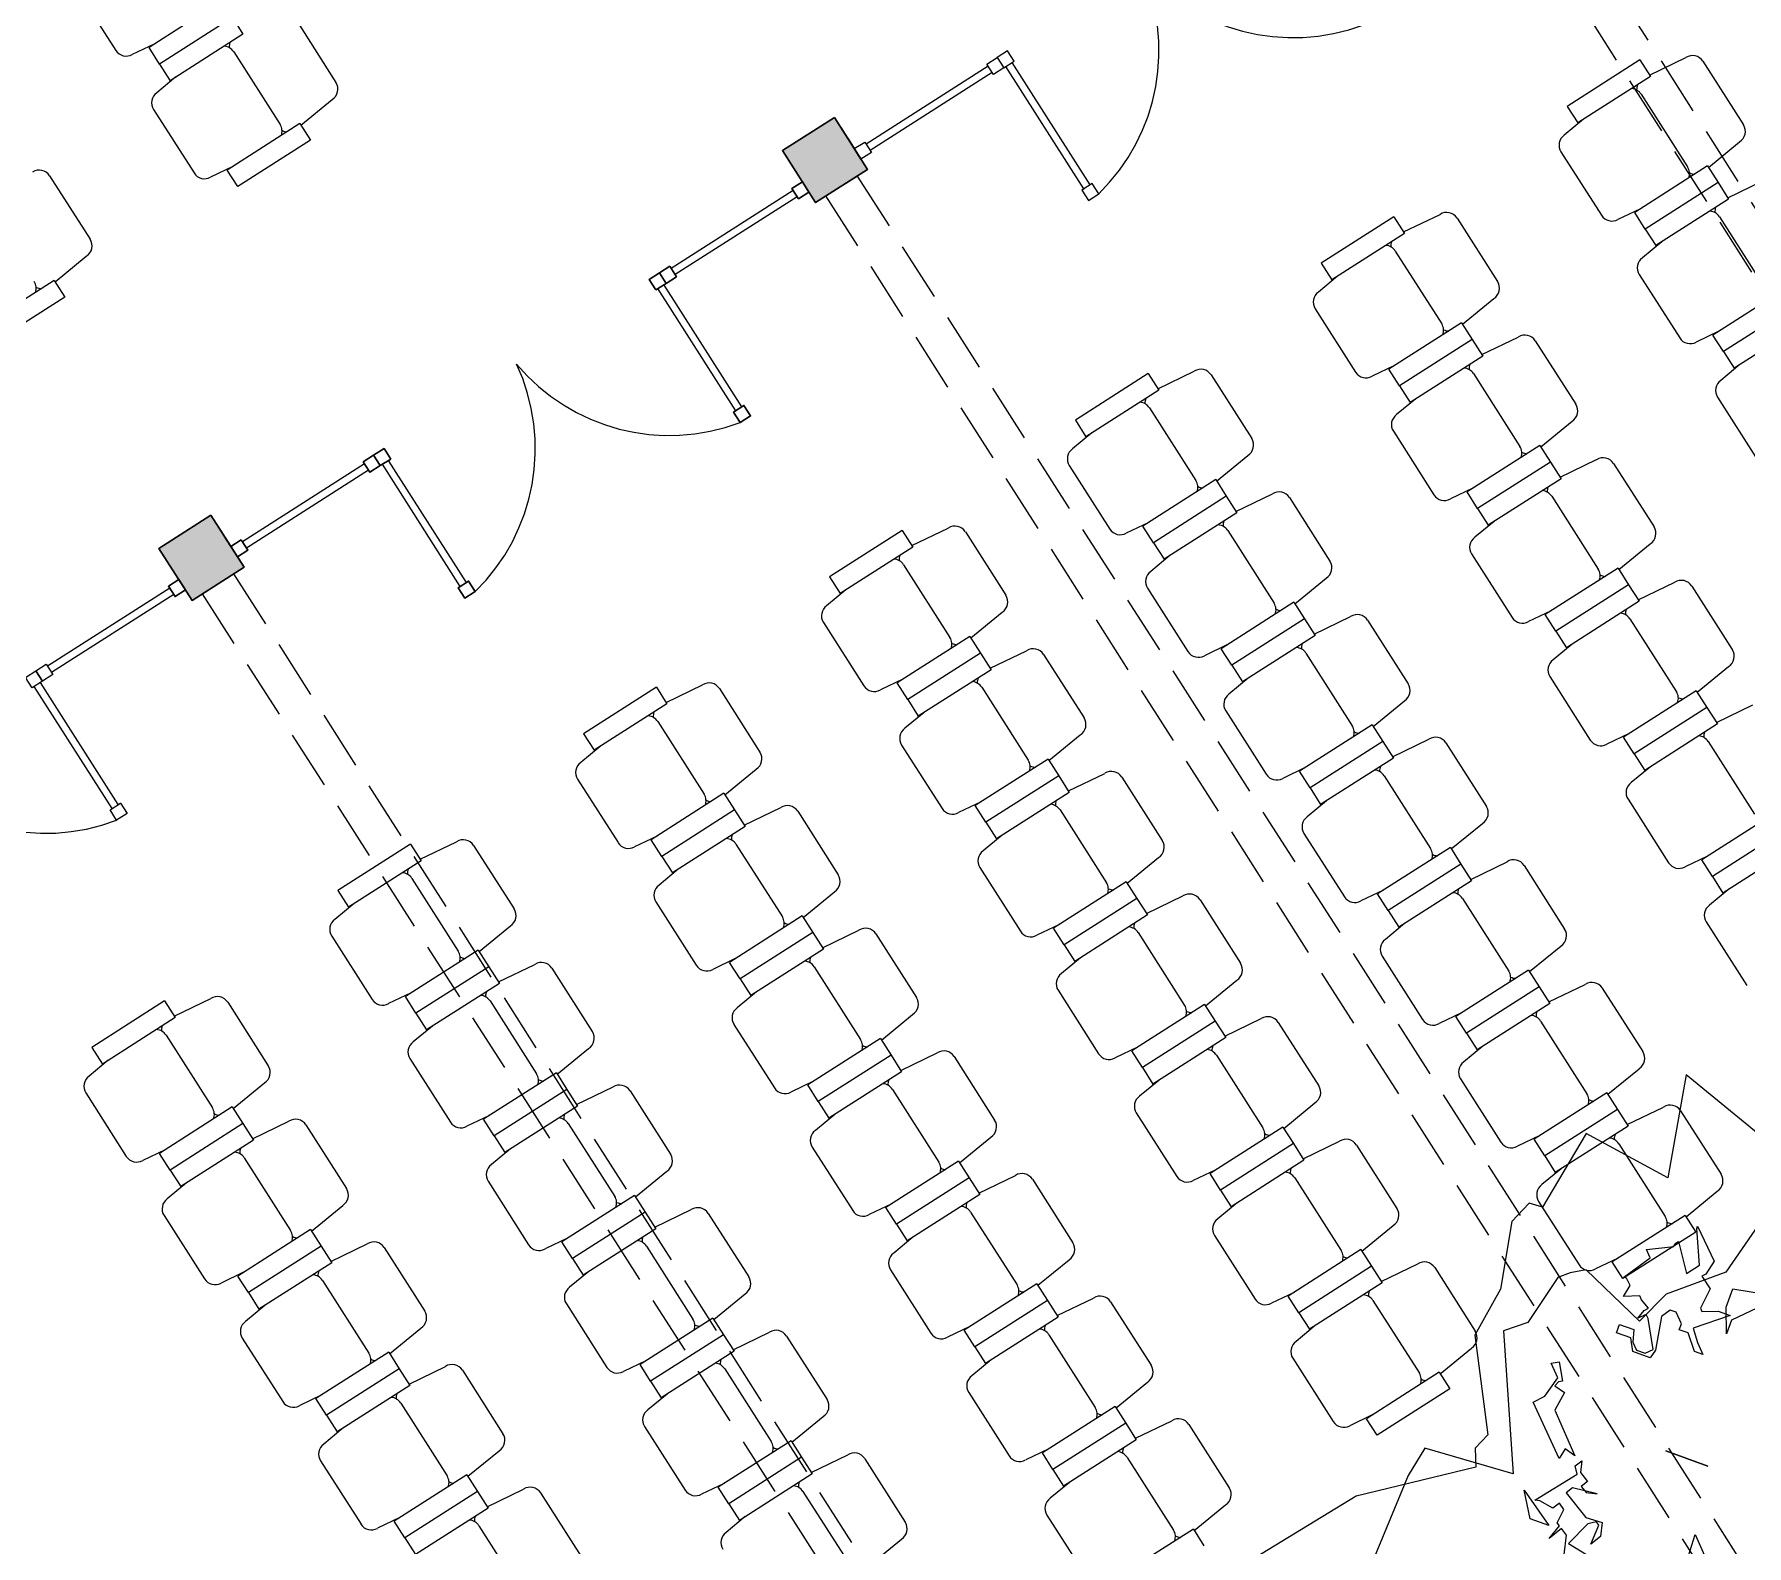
# Model space of a CAD drawing. Header units: metres. Extents: x -71 to 881, y -503 to 661.
# Drawn here: x 164.57 to 171.51, y 549.4 to 555.54 of the extents above; entities that cross this region are included whole.
import ezdxf

# ---------------------------------------------------------------- set-up
doc = ezdxf.new("R2010")
doc.units = ezdxf.units.M
doc.linetypes.add('ACAD_ISO02W100', pattern=[15, 12, -3])
for name, color, linetype, lineweight in [('02. Paredes', 6, 'Continuous', 30), ('03. Esquadria janelas', 2, 'Continuous', 15), ('07. Mobiliário', 51, 'Continuous', 5), ('08. Projeção', 1, 'ACAD_ISO02W100', 5)]:
    doc.layers.add(name, color=color, linetype=linetype, lineweight=lineweight)
doc.layers.add('ARBRE', color=100, linetype='Continuous', lineweight=13, true_color=0x00ff3f)

# ---------------------------------------------------------------- blocks, each defined once
blk = doc.blocks.new('WMF2', base_point=(0, 0.01))
at = {"color": 251, "lineweight": 0, "true_color": 0x636466}
for points in [[(192.5, -184.13), (195.26, -173.72), (200.97, -168.92), (202.85, -164.87), (210.8, -168.41), (212.43, -167.44), (213.62, -166.42), (215.13, -160.27), (217.5, -158.38), (210.72, -142.97), (221.5, -142.28), (222.26, -138.6), (222.84, -126.51)], [(192.69, -188.7), (207.51, -193.95), (205.44, -181.84), (216.23, -183.49), (218.11, -173.58), (219.76, -173.52), (220.92, -170.8), (219.49, -162.84), (220.49, -156.77), (215.08, -146.26), (215.94, -144.26), (215.12, -142.21), (227.2, -134.24), (237.13, -121.84)], [(190.5, -128.76), (189.64, -129.45), (189.46, -131.17), (193.19, -131.13), (193.65, -130.73), (193.32, -133.22), (194.17, -133.3), (194.78, -135.8), (192.24, -131.89), (190.15, -132.02), (190.49, -137.07), (188.78, -136.9), (187.93, -137.58), (188.18, -143.5), (182.86, -137.92), (186.5, -138.74), (187.36, -138.82), (188.57, -127.35), (187.03, -126.24), (188.66, -126.48), (190.5, -128.76), (190.5, -128.76)], [(189.83, -171.55), (192.73, -168.64), (192.73, -166.93), (193.83, -169.85), (193.83, -172.16), (187.38, -173.37)], [(201.88, -136.06), (202.37, -138.31), (203.19, -138.84), (204.17, -137.22), (203.51, -139.04), (203.93, -139.29), (203.69, -141.03), (204.43, -141.55), (204.96, -140.74), (206.69, -141.04), (207.29, -140.91), (203.63, -145.45), (204.17, -146.3), (203.66, -147.12), (203.34, -145.79), (202.2, -145.06), (202.72, -144.26), (201.92, -143.8), (200.66, -144.08), (203.6, -143.77), (204.12, -142.96), (200.96, -141), (198.96, -141.1), (198.59, -139.51), (199.36, -138.28), (199.2, -140.69), (199.61, -140.96), (200.47, -140.41), (201.83, -137.47), (199.42, -136.95)], [(208.87, -141.57), (204.74, -138.66), (207.06, -138.66), (208.87, -141.57), (208.87, -141.57)], [(208.96, -155.15), (209.4, -154.92), (209.63, -154.33), (208.3, -153.97), (208.67, -151.63), (204.64, -147.41), (205.96, -147.79), (206.24, -146.5), (211.37, -151.69), (210.33, -152.81), (209.63, -155.34), (210.96, -156.71), (210.11, -157.18), (208.96, -155.15), (208.96, -155.15)], [(189.52, -151.57), (194.75, -151.57), (189.52, -151.57), (189.52, -151.57)], [(203.13, -162.67), (204.93, -162.67), (204.93, -163.71), (203.13, -163.71), (202.75, -162.29), (202.01, -161.54), (200.96, -161.54), (200.21, -162.29), (202.01, -165.5), (202.37, -165.88), (203.13, -165.12), (202.75, -166.25), (202.37, -166.64), (203.5, -167.31), (203.82, -167.68), (205.6, -166.93), (205.31, -168.42), (205.98, -169.09), (206.34, -169.09), (204.18, -172.31), (204.93, -173.05), (202.01, -174.48), (202.01, -174.86), (201.7, -175.24), (199.54, -172.01), (198.43, -173.43), (200.21, -177.4), (200.21, -177.69), (197, -174.48), (197.38, -172.69), (197.76, -172.31), (196.33, -171.27), (196.63, -168.73), (196.33, -168.42), (194.53, -169.09), (193.04, -169.09), (196.63, -166.25), (195.57, -164.83), (194.53, -163.71), (195.57, -163.71), (197, -165.5), (198.12, -165.5), (198.12, -166.25), (199.17, -167.31), (199.92, -167.31), (200.59, -166.25), (199.92, -162.29), (200.21, -161.25), (202.37, -161.25), (203.13, -162.67), (203.13, -162.67)]]:
    blk.add_lwpolyline(points, dxfattribs=at)

msp = doc.modelspace()

# ---------------------------------------------------------------- hatches: boundary and pattern name
at = {"layer": '02. Paredes'}
h = msp.add_hatch(color=256, dxfattribs=at)
h.dxf.hatch_style = 1
h.paths.add_polyline_path([(167.7354, 554.8529), (167.9462, 554.9874), (167.8118, 555.1981), (167.601, 555.0637)])
h.paths.add_polyline_path([(171.4731, 548.9935), (171.6839, 549.128), (171.5494, 549.3387), (171.3386, 549.2043)])
h = msp.add_hatch(color=256, dxfattribs=at)
h.dxf.hatch_style = 1
h.paths.add_polyline_path([(165.2062, 553.2395), (165.417, 553.374), (165.2825, 553.5848), (165.0718, 553.4503)])
h.paths.add_polyline_path([(168.9438, 547.3801), (169.1546, 547.5146), (169.0202, 547.7254), (168.8094, 547.5909)])

# ---------------------------------------------------------------- linework, layer by layer
for p, q in [((167.8387, 555.156), (167.9462, 554.9874)), ((167.8387, 555.156), (167.9462, 554.9874)), ((167.9193, 555.0295), (167.8387, 555.156)), ((167.8656, 555.1138), (167.9462, 554.9874)), ((168.8149, 554.9039), (168.8233, 554.9093)), ((168.8418, 554.8618), (168.8839, 554.8887)), ((164.9425, 552.3745), (164.9004, 552.3476)), ((164.9157, 552.4167), (164.9072, 552.4113))]:
    msp.add_line(p, q)
for points in [[(168.4721, 555.4414), (168.4989, 555.3992), (168.4568, 555.3724), (168.4299, 555.4145)], [(168.5411, 555.4261), (168.5142, 555.4683), (168.4721, 555.4414), (168.4989, 555.3992)], [(167.9346, 555.0986), (167.9615, 555.0564), (167.9193, 555.0295), (167.8924, 555.0717)], [(168.8839, 554.8887), (168.8571, 554.9308), (168.8149, 554.9039), (168.8418, 554.8618)], [(164.5576, 552.8851), (164.5307, 552.9272), (164.5728, 552.9541), (164.5997, 552.912)], [(164.615, 552.981), (164.6419, 552.9389), (164.5997, 552.912), (164.5728, 552.9541)], [(164.9004, 552.3476), (164.8735, 552.3898), (164.9157, 552.4167), (164.9425, 552.3745)]]:
    msp.add_lwpolyline(points, close=True)
for p, q in [((167.4449, 554.03), (167.4365, 554.0247)), ((167.4718, 553.9879), (167.4296, 553.961)), ((165.3094, 553.5426), (165.417, 553.374)), ((165.3094, 553.5426), (165.417, 553.374)), ((165.3901, 553.4161), (165.3094, 553.5426)), ((165.3363, 553.5005), (165.417, 553.374)), ((166.2857, 553.2906), (166.2941, 553.2959)), ((166.3125, 553.2484), (166.3547, 553.2753))]:
    msp.add_line(p, q, dxfattribs=at)
for points in [[(167.8118, 555.1981), (167.9462, 554.9874), (167.7354, 554.8529), (167.601, 555.0637)], [(167.6817, 554.9372), (167.7086, 554.8951), (167.6664, 554.8682), (167.6395, 554.9103)], [(167.1442, 554.5944), (167.1711, 554.5522), (167.1289, 554.5253), (167.1021, 554.5675)], [(167.0868, 554.4984), (167.0599, 554.5406), (167.1021, 554.5675), (167.1289, 554.5253)], [(167.4296, 553.961), (167.4027, 554.0031), (167.4449, 554.03), (167.4718, 553.9879)], [(165.9428, 553.828), (165.9697, 553.7859), (165.9276, 553.759), (165.9007, 553.8011)], [(166.0119, 553.8128), (165.985, 553.8549), (165.9428, 553.828), (165.9697, 553.7859)], [(165.2825, 553.5848), (165.417, 553.374), (165.2062, 553.2395), (165.0718, 553.4503)], [(165.4054, 553.4852), (165.4322, 553.443), (165.3901, 553.4161), (165.3632, 553.4583)], [(165.1524, 553.3239), (165.1793, 553.2817), (165.1372, 553.2548), (165.1103, 553.297)], [(166.3547, 553.2753), (166.3278, 553.3175), (166.2857, 553.2906), (166.3125, 553.2484)]]:
    msp.add_lwpolyline(points, close=True, dxfattribs=at)
at = {"layer": '03. Esquadria janelas'}
for p, q in [((168.8486, 554.9254), (168.5327, 555.4208)), ((168.4353, 555.4061), (167.94, 555.0901)), ((168.4514, 555.3808), (167.9561, 555.0648)), ((168.8233, 554.9093), (168.5074, 555.4046)), ((167.6449, 554.9019), (167.1496, 554.586)), ((167.661, 554.8766), (167.1657, 554.5607)), ((167.4365, 554.0247), (167.1205, 554.52)), ((167.4112, 554.0085), (167.0952, 554.5038)), ((165.906, 553.7927), (165.4107, 553.4768)), ((165.9222, 553.7674), (165.4269, 553.4515)), ((166.2941, 553.2959), (165.9781, 553.7913)), ((166.3194, 553.3121), (166.0034, 553.8074)), ((165.1157, 553.2885), (164.6203, 552.9726)), ((165.1318, 553.2632), (164.6365, 552.9473)), ((164.8819, 552.3951), (164.566, 552.8905)), ((164.9072, 552.4113), (164.5913, 552.9066))]:
    msp.add_line(p, q, dxfattribs=at)
at = {"layer": '07. Mobiliário'}
for p, q in [((164.7326, 555.7278), (164.8969, 555.4703)), ((165.3266, 555.6706), (165.0316, 555.4823)), ((165.3697, 555.6031), (165.0746, 555.4149)), ((165.3697, 555.6031), (165.0746, 555.4149)), ((165.3697, 555.6031), (165.4127, 555.5357)), ((165.6256, 555.5976), (165.7899, 555.3402)), ((165.055, 555.4973), (164.9638, 555.4538)), ((165.4127, 555.5357), (165.1176, 555.3474)), ((165.0746, 555.4149), (165.0316, 555.4823)), ((165.0746, 555.4149), (165.1176, 555.3474)), ((165.3752, 555.4643), (165.5634, 555.1692)), ((171.0785, 555.4314), (170.7835, 555.2432)), ((171.0785, 555.4314), (171.1216, 555.3639)), ((171.1178, 555.3699), (171.2655, 555.4412)), ((171.3345, 555.4259), (171.4988, 555.1684)), ((165.1411, 555.3624), (165.0632, 555.298)), ((171.1216, 555.3639), (170.8265, 555.1757)), ((171.0841, 555.2926), (171.2723, 554.9975)), ((165.0499, 555.2304), (165.2142, 554.9729)), ((165.6477, 555.1672), (165.7746, 555.2711)), ((170.7835, 555.2432), (170.8265, 555.1757)), ((165.6439, 555.1731), (165.3489, 554.9849)), ((165.6439, 555.1731), (165.687, 555.1057)), ((170.85, 555.1907), (170.772, 555.1263)), ((165.687, 555.1057), (165.3919, 554.9175)), ((171.3566, 554.9955), (171.4835, 555.0994)), ((165.3723, 554.9999), (165.2811, 554.9564)), ((170.7588, 555.0587), (170.9231, 554.8012)), ((171.3528, 555.0014), (171.0577, 554.8132)), ((171.3528, 555.0014), (171.3958, 554.934)), ((164.6284, 554.9615), (164.7926, 554.704)), ((165.3919, 554.9175), (165.3489, 554.9849)), ((171.3958, 554.934), (171.1008, 554.7457)), ((171.3958, 554.934), (171.1008, 554.7457)), ((171.3958, 554.934), (171.4389, 554.8665)), ((171.4351, 554.8724), (171.5828, 554.9437)), ((171.4389, 554.8665), (171.1438, 554.6783)), ((170.0813, 554.7953), (169.7862, 554.607)), ((170.0813, 554.7953), (170.1243, 554.7278)), ((170.1205, 554.7337), (170.2682, 554.805)), ((170.3373, 554.7898), (170.5015, 554.5323)), ((171.0812, 554.8282), (170.99, 554.7846)), ((171.1008, 554.7457), (171.0577, 554.8132)), ((171.4014, 554.7952), (171.5896, 554.5001)), ((170.1243, 554.7278), (169.8292, 554.5396)), ((171.1008, 554.7457), (171.1438, 554.6783)), ((170.0868, 554.6564), (170.275, 554.3614)), ((171.1673, 554.6933), (171.0893, 554.6289)), ((164.6505, 554.5311), (164.7774, 554.635)), ((169.7862, 554.607), (169.8292, 554.5396)), ((164.6467, 554.537), (164.3516, 554.3488)), ((164.6467, 554.537), (164.6897, 554.4696)), ((169.8527, 554.5546), (169.7748, 554.4902)), ((171.0761, 554.5612), (171.2404, 554.3038)), ((164.6897, 554.4696), (164.3946, 554.2813)), ((170.3593, 554.3594), (170.4863, 554.4632)), ((171.6701, 554.504), (171.375, 554.3158)), ((169.7616, 554.4225), (169.9258, 554.165)), ((171.7131, 554.4366), (171.4181, 554.2483)), ((171.7131, 554.4366), (171.4181, 554.2483)), ((170.3556, 554.3653), (170.0605, 554.1771)), ((170.3556, 554.3653), (170.3986, 554.2978)), ((170.4378, 554.2363), (170.5855, 554.3076)), ((171.3985, 554.3308), (171.3073, 554.2872)), ((171.4181, 554.2483), (171.375, 554.3158)), ((171.7562, 554.3691), (171.4611, 554.1809)), ((170.3986, 554.2978), (170.1035, 554.1096)), ((170.3986, 554.2978), (170.1035, 554.1096)), ((170.3986, 554.2978), (170.4416, 554.2304)), ((170.6546, 554.2923), (170.8188, 554.0349)), ((171.4181, 554.2483), (171.4611, 554.1809)), ((169.1233, 554.0976), (169.271, 554.1689)), ((170.084, 554.192), (169.9927, 554.1485)), ((170.1035, 554.1096), (170.0605, 554.1771)), ((170.4416, 554.2304), (170.1465, 554.0422)), ((171.4846, 554.1959), (171.4066, 554.1315)), ((169.084, 554.1591), (168.789, 553.9709)), ((169.084, 554.1591), (169.1271, 554.0917)), ((169.34, 554.1536), (169.5043, 553.8962)), ((170.1035, 554.1096), (170.1465, 554.0422)), ((170.4041, 554.159), (170.5923, 553.8639)), ((169.1271, 554.0917), (168.832, 553.9034)), ((170.17, 554.0571), (170.0921, 553.9928)), ((171.3934, 554.0638), (171.5577, 553.8063)), ((168.789, 553.9709), (168.832, 553.9034)), ((169.0896, 554.0203), (169.2778, 553.7252)), ((170.6766, 553.862), (170.8036, 553.9658)), ((168.8555, 553.9184), (168.7775, 553.8541)), ((170.0789, 553.9251), (170.2431, 553.6676)), ((169.3621, 553.7232), (169.489, 553.8271)), ((170.6729, 553.8679), (170.3778, 553.6796)), ((170.6729, 553.8679), (170.7159, 553.8004)), ((168.7643, 553.7864), (168.9286, 553.5289)), ((170.7159, 553.8004), (170.4208, 553.6122)), ((170.7159, 553.8004), (170.4208, 553.6122)), ((170.7159, 553.8004), (170.7589, 553.733)), ((170.7551, 553.7389), (170.9028, 553.8102)), ((170.9719, 553.7949), (171.1361, 553.5375)), ((169.3583, 553.7292), (169.0632, 553.5409)), ((169.3583, 553.7292), (169.4013, 553.6617)), ((170.4013, 553.6946), (170.31, 553.6511)), ((170.4208, 553.6122), (170.3778, 553.6796)), ((170.7589, 553.733), (170.4638, 553.5447)), ((169.4013, 553.6617), (169.1063, 553.4735)), ((169.4013, 553.6617), (169.1063, 553.4735)), ((169.4013, 553.6617), (169.4444, 553.5943)), ((169.4406, 553.6002), (169.5883, 553.6715)), ((169.6573, 553.6562), (169.8216, 553.3987)), ((170.4208, 553.6122), (170.4638, 553.5447)), ((170.7214, 553.6616), (170.9096, 553.3665)), ((169.0867, 553.5559), (168.9955, 553.5124)), ((169.1063, 553.4735), (169.0632, 553.5409)), ((169.4444, 553.5943), (169.1493, 553.406)), ((170.4873, 553.5597), (170.4094, 553.4954)), ((168.0868, 553.523), (167.7917, 553.3348)), ((168.0868, 553.523), (168.1298, 553.4555)), ((168.126, 553.4615), (168.2737, 553.5328)), ((168.3428, 553.5175), (168.507, 553.26)), ((169.1063, 553.4735), (169.1493, 553.406)), ((169.4069, 553.5229), (169.5951, 553.2278)), ((168.1298, 553.4555), (167.8347, 553.2673)), ((169.1728, 553.421), (169.0948, 553.3566)), ((170.3962, 553.4277), (170.5604, 553.1702)), ((170.9939, 553.3645), (171.1209, 553.4684)), ((167.7917, 553.3348), (167.8347, 553.2673)), ((168.0923, 553.3842), (168.2805, 553.0891)), ((169.6794, 553.2258), (169.8063, 553.3297)), ((170.9902, 553.3705), (170.6951, 553.1822)), ((170.9902, 553.3705), (171.0332, 553.303)), ((167.8582, 553.2823), (167.7803, 553.2179)), ((169.0816, 553.289), (169.2459, 553.0315)), ((171.0332, 553.303), (170.7381, 553.1148)), ((171.0332, 553.303), (170.7381, 553.1148)), ((171.0332, 553.303), (171.0762, 553.2356)), ((171.0724, 553.2415), (171.2201, 553.3128)), ((171.2892, 553.2975), (171.4534, 553.04)), ((168.3648, 553.0871), (168.4918, 553.191)), ((169.6756, 553.2317), (169.3805, 553.0435)), ((169.6756, 553.2317), (169.7186, 553.1643)), ((170.7186, 553.1972), (170.6273, 553.1537)), ((171.0762, 553.2356), (170.7811, 553.0473)), ((167.7671, 553.1503), (167.9313, 552.8928)), ((169.7186, 553.1643), (169.4236, 552.9761)), ((169.7186, 553.1643), (169.4236, 552.9761)), ((169.7186, 553.1643), (169.7617, 553.0968)), ((169.7579, 553.1028), (169.9056, 553.1741)), ((169.9746, 553.1588), (170.1389, 552.9013)), ((170.7381, 553.1148), (170.6951, 553.1822)), ((171.0387, 553.1642), (171.2269, 552.8691)), ((168.3611, 553.093), (168.066, 552.9048)), ((168.3611, 553.093), (168.4041, 553.0256)), ((169.404, 553.0585), (169.3128, 553.015)), ((169.7617, 553.0968), (169.4666, 552.9086)), ((170.8046, 553.0623), (170.7267, 552.9979)), ((170.7381, 553.1148), (170.7811, 553.0473)), ((168.4041, 553.0256), (168.109, 552.8373)), ((168.4041, 553.0256), (168.109, 552.8373)), ((168.4041, 553.0256), (168.4471, 552.9581)), ((168.4433, 552.964), (168.591, 553.0353)), ((168.6601, 553.0201), (168.8243, 552.7626)), ((169.4236, 552.9761), (169.3805, 553.0435)), ((169.7242, 553.0255), (169.9124, 552.7304)), ((168.0895, 552.9198), (167.9982, 552.8762)), ((168.4471, 552.9581), (168.152, 552.7699)), ((169.4901, 552.9236), (169.4121, 552.8592)), ((169.4236, 552.9761), (169.4666, 552.9086)), ((170.7135, 552.9303), (170.8777, 552.6728)), ((171.3112, 552.8671), (171.4381, 552.971)), ((167.0895, 552.8869), (166.7945, 552.6986)), ((167.0895, 552.8869), (167.1326, 552.8194)), ((167.1288, 552.8253), (167.2765, 552.8966)), ((167.3455, 552.8814), (167.5098, 552.6239)), ((168.109, 552.8373), (168.066, 552.9048)), ((168.4096, 552.8868), (168.5978, 552.5917)), ((171.3075, 552.873), (171.0124, 552.6848)), ((171.3075, 552.873), (171.3505, 552.8056)), ((167.1326, 552.8194), (166.8375, 552.6312)), ((168.1755, 552.7849), (168.0976, 552.7205)), ((168.109, 552.8373), (168.152, 552.7699)), ((169.3989, 552.7916), (169.5632, 552.5341)), ((169.9967, 552.7284), (170.1236, 552.8323)), ((171.3505, 552.8056), (171.0554, 552.6174)), ((171.3505, 552.8056), (171.0554, 552.6174)), ((171.3505, 552.8056), (171.3935, 552.7381)), ((171.3897, 552.7441), (171.5374, 552.8154)), ((167.0951, 552.748), (167.2833, 552.453)), ((169.9929, 552.7343), (169.6978, 552.5461)), ((169.9929, 552.7343), (170.0359, 552.6669)), ((171.3935, 552.7381), (171.0984, 552.5499)), ((166.861, 552.6462), (166.783, 552.5818)), ((166.7945, 552.6986), (166.8375, 552.6312)), ((168.0844, 552.6528), (168.2486, 552.3954)), ((168.6821, 552.5897), (168.8091, 552.6936)), ((170.0359, 552.6669), (169.7409, 552.4786)), ((170.0359, 552.6669), (169.7409, 552.4786)), ((170.0359, 552.6669), (170.079, 552.5994)), ((170.0752, 552.6053), (170.2229, 552.6766)), ((170.2919, 552.6614), (170.4562, 552.4039)), ((171.0359, 552.6998), (170.9446, 552.6563)), ((171.0554, 552.6174), (171.0124, 552.6848)), ((171.356, 552.6668), (171.5442, 552.3717)), ((168.6784, 552.5956), (168.3833, 552.4074)), ((168.6784, 552.5956), (168.7214, 552.5282)), ((170.079, 552.5994), (169.7839, 552.4112)), ((171.0554, 552.6174), (171.0984, 552.5499)), ((166.7698, 552.5141), (166.9341, 552.2567)), ((167.3676, 552.451), (167.4945, 552.5548)), ((168.7214, 552.5282), (168.4263, 552.3399)), ((168.7214, 552.5282), (168.4263, 552.3399)), ((168.7214, 552.5282), (168.7644, 552.4607)), ((168.7606, 552.4666), (168.9083, 552.5379)), ((168.9774, 552.5227), (169.1416, 552.2652)), ((169.7213, 552.5611), (169.6301, 552.5175)), ((169.7409, 552.4786), (169.6978, 552.5461)), ((170.0415, 552.5281), (170.2297, 552.233)), ((171.1219, 552.5649), (171.044, 552.5005)), ((167.3638, 552.4569), (167.0687, 552.2687)), ((167.3638, 552.4569), (167.4068, 552.3894)), ((168.7644, 552.4607), (168.4693, 552.2725)), ((169.7409, 552.4786), (169.7839, 552.4112)), ((171.0308, 552.4329), (171.195, 552.1754)), ((167.4068, 552.3894), (167.1118, 552.2012)), ((167.4068, 552.3894), (167.1118, 552.2012)), ((167.4068, 552.3894), (167.4499, 552.322)), ((167.4461, 552.3279), (167.5938, 552.3992)), ((167.6628, 552.3839), (167.8271, 552.1265)), ((168.4068, 552.4224), (168.3155, 552.3788)), ((168.4263, 552.3399), (168.3833, 552.4074)), ((168.7269, 552.3893), (168.9151, 552.0943)), ((169.8074, 552.4262), (169.7294, 552.3618)), ((171.6248, 552.3756), (171.3297, 552.1874)), ((167.4499, 552.322), (167.1548, 552.1338)), ((168.4263, 552.3399), (168.4693, 552.2725)), ((169.7162, 552.2941), (169.8805, 552.0367)), ((170.314, 552.231), (170.4409, 552.3349)), ((171.6678, 552.3082), (171.3727, 552.1199)), ((171.6678, 552.3082), (171.3727, 552.1199)), ((166.0923, 552.2507), (165.7972, 552.0625)), ((166.0923, 552.2507), (166.1353, 552.1833)), ((166.1315, 552.1892), (166.2792, 552.2605)), ((166.3483, 552.2452), (166.5125, 551.9878)), ((167.0922, 552.2836), (167.001, 552.2401)), ((167.1118, 552.2012), (167.0687, 552.2687)), ((167.4124, 552.2506), (167.6006, 551.9555)), ((168.4928, 552.2875), (168.4149, 552.2231)), ((170.3102, 552.2369), (170.0151, 552.0487)), ((170.3102, 552.2369), (170.3532, 552.1695)), ((171.7108, 552.2407), (171.4157, 552.0525)), ((166.1353, 552.1833), (165.8402, 551.995)), ((167.1783, 552.1487), (167.1003, 552.0844)), ((167.1118, 552.2012), (167.1548, 552.1338)), ((168.4017, 552.1554), (168.5659, 551.8979)), ((168.9994, 552.0923), (169.1264, 552.1961)), ((170.3532, 552.1695), (170.0581, 551.9812)), ((170.3532, 552.1695), (170.0581, 551.9812)), ((170.3532, 552.1695), (170.3963, 552.102)), ((170.3925, 552.1079), (170.5402, 552.1792)), ((170.6092, 552.164), (170.7735, 551.9065)), ((171.3532, 552.2024), (171.2619, 552.1588)), ((171.3727, 552.1199), (171.3297, 552.1874)), ((166.0978, 552.1119), (166.286, 551.8168)), ((168.9957, 552.0982), (168.7006, 551.91)), ((168.9957, 552.0982), (169.0387, 552.0307)), ((170.3963, 552.102), (170.1012, 551.9138)), ((171.3727, 552.1199), (171.4157, 552.0525)), ((165.8637, 552.01), (165.7858, 551.9457)), ((165.7972, 552.0625), (165.8402, 551.995)), ((167.0871, 552.0167), (167.2514, 551.7592)), ((167.6849, 551.9536), (167.8118, 552.0574)), ((169.0387, 552.0307), (168.7436, 551.8425)), ((169.0387, 552.0307), (168.7436, 551.8425)), ((169.0387, 552.0307), (169.0817, 551.9633)), ((169.0779, 551.9692), (169.2256, 552.0405)), ((169.2947, 552.0252), (169.4589, 551.7678)), ((170.0386, 552.0637), (169.9474, 552.0201)), ((170.0581, 551.9812), (170.0151, 552.0487)), ((170.3587, 552.0306), (170.547, 551.7356)), ((171.4392, 552.0675), (171.3613, 552.0031)), ((167.6811, 551.9595), (167.386, 551.7712)), ((167.6811, 551.9595), (167.7241, 551.892)), ((169.0817, 551.9633), (168.7866, 551.7751)), ((170.0581, 551.9812), (170.1012, 551.9138)), ((165.7726, 551.878), (165.9368, 551.6205)), ((166.3703, 551.8148), (166.4973, 551.9187)), ((167.7241, 551.892), (167.4291, 551.7038)), ((167.7241, 551.892), (167.4291, 551.7038)), ((167.7241, 551.892), (167.7672, 551.8246)), ((167.7634, 551.8305), (167.9111, 551.9018)), ((167.9801, 551.8865), (168.1444, 551.6291)), ((168.7241, 551.9249), (168.6328, 551.8814)), ((168.7436, 551.8425), (168.7006, 551.91)), ((169.0442, 551.8919), (169.2324, 551.5968)), ((170.1247, 551.9288), (170.0467, 551.8644)), ((171.3481, 551.9354), (171.5123, 551.678)), ((166.3666, 551.8208), (166.0715, 551.6325)), ((166.3666, 551.8208), (166.4096, 551.7533)), ((167.7672, 551.8246), (167.4721, 551.6363)), ((168.7436, 551.8425), (168.7866, 551.7751)), ((170.6313, 551.7336), (170.7582, 551.8374)), ((166.4096, 551.7533), (166.1145, 551.5651)), ((166.4096, 551.7533), (166.1145, 551.5651)), ((166.4096, 551.7533), (166.4526, 551.6859)), ((166.4488, 551.6918), (166.5965, 551.7631)), ((166.6656, 551.7478), (166.8298, 551.4903)), ((167.4095, 551.7862), (167.3183, 551.7427)), ((167.4291, 551.7038), (167.386, 551.7712)), ((167.7297, 551.7532), (167.9179, 551.4581)), ((168.8101, 551.79), (168.7322, 551.7257)), ((170.0335, 551.7967), (170.1977, 551.5392)), ((170.6275, 551.7395), (170.3324, 551.5513)), ((170.6275, 551.7395), (170.6705, 551.672)), ((166.4526, 551.6859), (166.1575, 551.4976)), ((167.4291, 551.7038), (167.4721, 551.6363)), ((169.3167, 551.5949), (169.4436, 551.6987)), ((170.6705, 551.672), (170.3754, 551.4838)), ((170.6705, 551.672), (170.3754, 551.4838)), ((170.6705, 551.672), (170.7135, 551.6046)), ((170.7098, 551.6105), (170.8575, 551.6818)), ((170.9265, 551.6665), (171.0908, 551.4091)), ((165.095, 551.6146), (164.8, 551.4264)), ((165.095, 551.6146), (165.1381, 551.5471)), ((165.1343, 551.5531), (165.282, 551.6244)), ((165.351, 551.6091), (165.5153, 551.3516)), ((166.095, 551.6475), (166.0037, 551.604)), ((166.1145, 551.5651), (166.0715, 551.6325)), ((166.4151, 551.6145), (166.6033, 551.3194)), ((167.4956, 551.6513), (167.4176, 551.587)), ((168.719, 551.658), (168.8832, 551.4005)), ((169.313, 551.6008), (169.0179, 551.4125)), ((169.313, 551.6008), (169.356, 551.5333)), ((170.7135, 551.6046), (170.4185, 551.4164)), ((165.1381, 551.5471), (164.843, 551.3589)), ((166.1145, 551.5651), (166.1575, 551.4976)), ((168.0022, 551.4561), (168.1291, 551.56)), ((169.356, 551.5333), (169.0609, 551.3451)), ((169.356, 551.5333), (169.0609, 551.3451)), ((169.356, 551.5333), (169.399, 551.4659)), ((169.3952, 551.4718), (169.5429, 551.5431)), ((169.612, 551.5278), (169.7762, 551.2704)), ((170.3559, 551.5662), (170.2647, 551.5227)), ((170.3754, 551.4838), (170.3324, 551.5513)), ((170.676, 551.5332), (170.8643, 551.2381)), ((165.1006, 551.4758), (165.2888, 551.1807)), ((166.181, 551.5126), (166.1031, 551.4482)), ((167.4044, 551.5193), (167.5687, 551.2618)), ((167.9984, 551.4621), (167.7033, 551.2738)), ((167.9984, 551.4621), (168.0414, 551.3946)), ((169.399, 551.4659), (169.1039, 551.2776)), ((170.3754, 551.4838), (170.4185, 551.4164)), ((164.8, 551.4264), (164.843, 551.3589)), ((166.6876, 551.3174), (166.8146, 551.4213)), ((168.0414, 551.3946), (167.7464, 551.2064)), ((168.0414, 551.3946), (167.7464, 551.2064)), ((168.0414, 551.3946), (168.0845, 551.3272)), ((168.0807, 551.3331), (168.2284, 551.4044)), ((168.2974, 551.3891), (168.4617, 551.1316)), ((169.0414, 551.4275), (168.9501, 551.384)), ((169.0609, 551.3451), (169.0179, 551.4125)), ((169.3615, 551.3945), (169.5497, 551.0994)), ((170.442, 551.4313), (170.364, 551.367)), ((164.8665, 551.3739), (164.7885, 551.3095)), ((166.0899, 551.3806), (166.2541, 551.1231)), ((166.6839, 551.3233), (166.3888, 551.1351)), ((166.6839, 551.3233), (166.7269, 551.2559)), ((168.0845, 551.3272), (167.7894, 551.1389)), ((169.0609, 551.3451), (169.1039, 551.2776)), ((170.9486, 551.2362), (171.0755, 551.34)), ((165.3731, 551.1787), (165.5, 551.2826)), ((166.7269, 551.2559), (166.4318, 551.0677)), ((166.7269, 551.2559), (166.4318, 551.0677)), ((166.7269, 551.2559), (166.7699, 551.1884)), ((166.7661, 551.1944), (166.9138, 551.2657)), ((166.9829, 551.2504), (167.1471, 550.9929)), ((167.7268, 551.2888), (167.6356, 551.2453)), ((167.7464, 551.2064), (167.7033, 551.2738)), ((168.047, 551.2558), (168.2352, 550.9607)), ((169.1274, 551.2926), (169.0495, 551.2283)), ((170.3508, 551.2993), (170.515, 551.0418)), ((164.7753, 551.2419), (164.9396, 550.9844)), ((165.3693, 551.1846), (165.0742, 550.9964)), ((165.3693, 551.1846), (165.4123, 551.1172)), ((166.7699, 551.1884), (166.4748, 551.0002)), ((167.7464, 551.2064), (167.7894, 551.1389)), ((169.634, 551.0974), (169.7609, 551.2013)), ((170.9448, 551.2421), (170.6497, 551.0538)), ((170.9448, 551.2421), (170.9878, 551.1746)), ((171.0271, 551.1131), (171.1748, 551.1844)), ((165.4123, 551.1172), (165.1173, 550.9289)), ((165.4123, 551.1172), (165.1173, 550.9289)), ((165.4123, 551.1172), (165.4554, 551.0497)), ((165.4516, 551.0556), (165.5993, 551.1269)), ((165.6683, 551.1117), (165.8326, 550.8542)), ((166.4123, 551.1501), (166.321, 551.1066)), ((166.4318, 551.0677), (166.3888, 551.1351)), ((166.7324, 551.1171), (166.9206, 550.822)), ((167.8129, 551.1539), (167.7349, 551.0895)), ((169.0363, 551.1606), (169.2005, 550.9031)), ((170.9878, 551.1746), (170.6927, 550.9864)), ((170.9878, 551.1746), (170.6927, 550.9864)), ((171.0308, 551.1072), (170.7358, 550.9189)), ((170.9878, 551.1746), (171.0308, 551.1072)), ((171.2438, 551.1691), (171.408, 550.9117)), ((165.4554, 551.0497), (165.1603, 550.8615)), ((166.4318, 551.0677), (166.4748, 551.0002)), ((168.3195, 550.9587), (168.4464, 551.0626)), ((169.6303, 551.1034), (169.3352, 550.9151)), ((169.6303, 551.1034), (169.6733, 551.0359)), ((169.7125, 550.9744), (169.8602, 551.0457)), ((170.6732, 551.0688), (170.582, 551.0253)), ((170.6927, 550.9864), (170.6497, 551.0538)), ((165.0977, 551.0114), (165.0065, 550.9678)), ((165.1173, 550.9289), (165.0742, 550.9964)), ((165.4179, 550.9784), (165.6061, 550.6833)), ((166.4983, 551.0152), (166.4204, 550.9508)), ((167.7217, 551.0219), (167.886, 550.7644)), ((169.6733, 551.0359), (169.3782, 550.8477)), ((169.6733, 551.0359), (169.3782, 550.8477)), ((169.7163, 550.9685), (169.4212, 550.7802)), ((169.6733, 551.0359), (169.7163, 550.9685)), ((169.9293, 551.0304), (170.0935, 550.7729)), ((170.6927, 550.9864), (170.7358, 550.9189)), ((170.9933, 551.0358), (171.1816, 550.7407)), ((165.1173, 550.9289), (165.1603, 550.8615)), ((167.0049, 550.82), (167.1319, 550.9239)), ((168.3157, 550.9646), (168.0206, 550.7764)), ((168.3157, 550.9646), (168.3587, 550.8972)), ((168.398, 550.8357), (168.5457, 550.907)), ((169.3587, 550.9301), (169.2674, 550.8866)), ((169.3782, 550.8477), (169.3352, 550.9151)), ((170.7592, 550.9339), (170.6813, 550.8696)), ((165.1838, 550.8765), (165.1058, 550.8121)), ((166.4072, 550.8832), (166.5714, 550.6257)), ((168.3587, 550.8972), (168.0636, 550.709)), ((168.3587, 550.8972), (168.0636, 550.709)), ((168.4018, 550.8297), (168.1067, 550.6415)), ((168.3587, 550.8972), (168.4018, 550.8297)), ((168.6147, 550.8917), (168.779, 550.6342)), ((169.3782, 550.8477), (169.4212, 550.7802)), ((169.6788, 550.8971), (169.867, 550.602)), ((171.2659, 550.7387), (171.3928, 550.8426)), ((165.6904, 550.6813), (165.8173, 550.7852)), ((167.0012, 550.8259), (166.7061, 550.6377)), ((167.0012, 550.8259), (167.0442, 550.7585)), ((167.0834, 550.6969), (167.2311, 550.7682)), ((168.0441, 550.7914), (167.9529, 550.7479)), ((168.0636, 550.709), (168.0206, 550.7764)), ((169.4447, 550.7952), (169.3668, 550.7308)), ((170.6681, 550.8019), (170.8323, 550.5444)), ((165.0926, 550.7444), (165.2569, 550.487)), ((167.0442, 550.7585), (166.7491, 550.5702)), ((167.0442, 550.7585), (166.7491, 550.5702)), ((167.0872, 550.691), (166.7921, 550.5028)), ((167.0442, 550.7585), (167.0872, 550.691)), ((167.3002, 550.753), (167.4644, 550.4955)), ((168.0636, 550.709), (168.1067, 550.6415)), ((168.3642, 550.7584), (168.5525, 550.4633)), ((169.9513, 550.6), (170.0782, 550.7039)), ((171.2621, 550.7447), (170.967, 550.5564)), ((171.2621, 550.7447), (171.3051, 550.6772)), ((165.6866, 550.6872), (165.3915, 550.499)), ((165.6866, 550.6872), (165.7296, 550.6198)), ((165.7689, 550.5582), (165.9166, 550.6295)), ((166.7296, 550.6527), (166.6383, 550.6091)), ((166.7491, 550.5702), (166.7061, 550.6377)), ((168.1302, 550.6565), (168.0522, 550.5921)), ((169.3536, 550.6632), (169.5178, 550.4057)), ((171.3051, 550.6772), (171.01, 550.489)), ((165.7296, 550.6198), (165.4346, 550.4315)), ((165.7296, 550.6198), (165.4346, 550.4315)), ((165.7727, 550.5523), (165.4776, 550.3641)), ((165.7296, 550.6198), (165.7727, 550.5523)), ((165.9856, 550.6143), (166.1499, 550.3568)), ((166.7491, 550.5702), (166.7921, 550.5028)), ((167.0497, 550.6197), (167.2379, 550.3246)), ((168.6368, 550.4613), (168.7637, 550.5652)), ((169.9475, 550.6059), (169.6525, 550.4177)), ((169.9475, 550.6059), (169.9906, 550.5385)), ((170.9905, 550.5714), (170.8993, 550.5279)), ((171.01, 550.489), (170.967, 550.5564)), ((165.415, 550.514), (165.3238, 550.4704)), ((165.4346, 550.4315), (165.3915, 550.499)), ((166.8156, 550.5178), (166.7377, 550.4534)), ((168.039, 550.5245), (168.2032, 550.267)), ((169.9906, 550.5385), (169.6955, 550.3503)), ((169.9906, 550.5385), (169.6955, 550.3503)), ((169.9906, 550.5385), (170.0336, 550.471)), ((170.0298, 550.477), (170.1775, 550.5483)), ((170.2466, 550.533), (170.4108, 550.2755)), ((165.4346, 550.4315), (165.4776, 550.3641)), ((165.7352, 550.4809), (165.9234, 550.1859)), ((167.3222, 550.3226), (167.4491, 550.4265)), ((168.633, 550.4672), (168.3379, 550.279)), ((168.633, 550.4672), (168.676, 550.3998)), ((169.676, 550.4327), (169.5847, 550.3892)), ((169.6955, 550.3503), (169.6525, 550.4177)), ((170.0336, 550.471), (169.7385, 550.2828)), ((165.5011, 550.3791), (165.4231, 550.3147)), ((166.7245, 550.3857), (166.8887, 550.1283)), ((168.676, 550.3998), (168.3809, 550.2115)), ((168.676, 550.3998), (168.3809, 550.2115)), ((168.676, 550.3998), (168.719, 550.3323)), ((168.7153, 550.3382), (168.863, 550.4095)), ((168.932, 550.3943), (169.0963, 550.1368)), ((169.6955, 550.3503), (169.7385, 550.2828)), ((169.9961, 550.3997), (170.1843, 550.1046)), ((166.0077, 550.1839), (166.1346, 550.2877)), ((167.3185, 550.3285), (167.0234, 550.1403)), ((167.3185, 550.3285), (167.3615, 550.2611)), ((168.3614, 550.294), (168.2702, 550.2504)), ((168.3809, 550.2115), (168.3379, 550.279)), ((168.719, 550.3323), (168.424, 550.1441)), ((169.762, 550.2978), (169.6841, 550.2334)), ((165.4099, 550.247), (165.5742, 549.9896)), ((167.3615, 550.2611), (167.0664, 550.0728)), ((167.3615, 550.2611), (167.0664, 550.0728)), ((167.3615, 550.2611), (167.4045, 550.1936)), ((167.4007, 550.1995), (167.5484, 550.2708)), ((167.6175, 550.2556), (167.7817, 549.9981)), ((168.3809, 550.2115), (168.424, 550.1441)), ((168.6815, 550.261), (168.8698, 549.9659)), ((170.2686, 550.1026), (170.3955, 550.2065)), ((166.0039, 550.1898), (165.7088, 550.0016)), ((166.0039, 550.1898), (166.0469, 550.1223)), ((167.0469, 550.1553), (166.9556, 550.1117)), ((167.0664, 550.0728), (167.0234, 550.1403)), ((167.4045, 550.1936), (167.1094, 550.0054)), ((168.4475, 550.1591), (168.3695, 550.0947)), ((169.6709, 550.1658), (169.8351, 549.9083)), ((166.0469, 550.1223), (165.7519, 549.9341)), ((166.0469, 550.1223), (165.7519, 549.9341)), ((166.0469, 550.1223), (166.09, 550.0549)), ((166.0862, 550.0608), (166.2339, 550.1321)), ((166.3029, 550.1168), (166.4672, 549.8594)), ((167.0664, 550.0728), (167.1094, 550.0054)), ((167.367, 550.1222), (167.5552, 549.8272)), ((168.9541, 549.9639), (169.081, 550.0678)), ((170.2648, 550.1085), (169.9698, 549.9203)), ((170.2648, 550.1085), (170.3079, 550.0411)), ((165.7323, 550.0165), (165.6411, 549.973)), ((165.7519, 549.9341), (165.7088, 550.0016)), ((166.09, 550.0549), (165.7949, 549.8667)), ((167.1329, 550.0204), (167.055, 549.956)), ((168.3563, 550.027), (168.5205, 549.7696)), ((170.3079, 550.0411), (170.0128, 549.8528)), ((165.7519, 549.9341), (165.7949, 549.8667)), ((166.0525, 549.9835), (166.2407, 549.6884)), ((167.6395, 549.8252), (167.7664, 549.929)), ((168.9503, 549.9698), (168.6552, 549.7816)), ((168.9503, 549.9698), (168.9933, 549.9024)), ((169.9932, 549.9353), (169.902, 549.8917)), ((165.8184, 549.8816), (165.7404, 549.8173)), ((167.0418, 549.8883), (167.206, 549.6309)), ((168.9933, 549.9024), (168.6982, 549.7141)), ((168.9933, 549.9024), (168.6982, 549.7141)), ((168.9933, 549.9024), (169.0363, 549.8349)), ((169.0326, 549.8408), (169.1803, 549.9121)), ((169.2493, 549.8969), (169.4135, 549.6394)), ((170.0128, 549.8528), (169.9698, 549.9203)), ((166.325, 549.6865), (166.4519, 549.7903)), ((167.6357, 549.8311), (167.3407, 549.6429)), ((167.6357, 549.8311), (167.6788, 549.7636)), ((168.6787, 549.7966), (168.5875, 549.753)), ((169.0363, 549.8349), (168.7413, 549.6467)), ((165.7272, 549.7496), (165.8915, 549.4921)), ((167.6788, 549.7636), (167.3837, 549.5754)), ((167.6788, 549.7636), (167.3837, 549.5754)), ((167.6788, 549.7636), (167.7218, 549.6962)), ((167.718, 549.7021), (167.8657, 549.7734)), ((167.9348, 549.7581), (168.099, 549.5007)), ((168.6982, 549.7141), (168.6552, 549.7816)), ((168.9988, 549.7635), (169.1871, 549.4685)), ((166.3212, 549.6924), (166.0261, 549.5041)), ((166.3212, 549.6924), (166.3642, 549.6249)), ((167.3642, 549.6578), (167.2729, 549.6143)), ((167.7218, 549.6962), (167.4267, 549.508)), ((168.7647, 549.6617), (168.6868, 549.5973)), ((168.6982, 549.7141), (168.7413, 549.6467)), ((166.3642, 549.6249), (166.0691, 549.4367)), ((166.3642, 549.6249), (166.0691, 549.4367)), ((166.3642, 549.6249), (166.4073, 549.5575)), ((166.4035, 549.5634), (166.5512, 549.6347)), ((166.6202, 549.6194), (166.7845, 549.362)), ((167.3837, 549.5754), (167.3407, 549.6429)), ((167.6843, 549.6248), (167.8725, 549.3297)), ((166.0496, 549.5191), (165.9584, 549.4756)), ((166.4073, 549.5575), (166.1122, 549.3692)), ((167.4502, 549.5229), (167.3723, 549.4586)), ((167.3837, 549.5754), (167.4267, 549.508)), ((168.6736, 549.5296), (168.8378, 549.2721)), ((169.2714, 549.4665), (169.3983, 549.5703)), ((166.0691, 549.4367), (166.0261, 549.5041)), ((166.3697, 549.4861), (166.558, 549.191)), ((169.2676, 549.4724), (168.9725, 549.2842)), ((169.2676, 549.4724), (169.3106, 549.4049)), ((166.0691, 549.4367), (166.1122, 549.3692)), ((167.9568, 549.3278), (168.0837, 549.4316))]:
    msp.add_line(p, q, dxfattribs=at)
for centre, start, end in [((165.333, 555.4374), 32.53328, 85.66338), ((165.4068, 555.4845), 159.40318, 182.12136), ((164.939, 555.4972), 212.53328, 299.70121), ((171.2924, 555.399), 32.53328, 122.53328), ((165.0921, 555.2573), 125.36535, 212.53328), ((165.7477, 555.3133), 302.53328, 32.53328), ((171.0419, 555.2657), 32.53328, 85.66338), ((171.1157, 555.3127), 159.40318, 182.12136), ((165.5212, 555.1423), 339.40318, 32.53328), ((165.595, 555.1894), 242.9452, 265.66338), ((171.4566, 555.1415), 302.53328, 32.53328), ((170.801, 555.0855), 125.36535, 212.53328), ((171.2301, 554.9706), 339.40318, 32.53328), ((164.5862, 554.9346), 32.53328, 122.53328), ((165.2563, 554.9998), 212.53328, 299.70121), ((171.3039, 555.0177), 242.9452, 265.66338), ((170.2951, 554.7629), 32.53328, 122.53328), ((170.9652, 554.8281), 212.53328, 299.70121), ((171.3592, 554.7683), 32.53328, 85.66338), ((171.433, 554.8153), 159.40318, 182.12136), ((164.7505, 554.6771), 302.53328, 32.53328), ((170.0447, 554.6296), 32.53328, 85.66338), ((170.1184, 554.6766), 159.40318, 182.12136), ((171.1183, 554.5881), 125.36535, 212.53328), ((164.524, 554.5062), 339.40318, 32.53328), ((170.4594, 554.5054), 302.53328, 32.53328), ((164.5978, 554.5533), 242.9452, 265.66338), ((169.8037, 554.4494), 125.36535, 212.53328), ((170.2329, 554.3345), 339.40318, 32.53328), ((170.3067, 554.3815), 242.9452, 265.66338), ((170.6124, 554.2655), 32.53328, 122.53328), ((171.2825, 554.3307), 212.53328, 299.70121), ((169.2979, 554.1267), 32.53328, 122.53328), ((169.968, 554.1919), 212.53328, 299.70121), ((170.362, 554.1321), 32.53328, 85.66338), ((170.4357, 554.1792), 159.40318, 182.12136), ((171.4356, 554.0907), 125.36535, 212.53328), ((169.0474, 553.9934), 32.53328, 85.66338), ((169.1212, 554.0405), 159.40318, 182.12136), ((170.7767, 554.008), 302.53328, 32.53328), ((170.121, 553.952), 125.36535, 212.53328), ((169.4621, 553.8693), 302.53328, 32.53328), ((168.8065, 553.8133), 125.36535, 212.53328), ((170.5502, 553.8371), 339.40318, 32.53328), ((170.624, 553.8841), 242.9452, 265.66338), ((170.9297, 553.768), 32.53328, 122.53328), ((169.2356, 553.6983), 339.40318, 32.53328), ((169.3094, 553.7454), 242.9452, 265.66338), ((169.6152, 553.6293), 32.53328, 122.53328), ((170.6793, 553.6347), 32.53328, 85.66338), ((170.753, 553.6818), 159.40318, 182.12136), ((170.2853, 553.6945), 212.53328, 299.70121), ((168.3006, 553.4906), 32.53328, 122.53328), ((169.3647, 553.496), 32.53328, 85.66338), ((169.4385, 553.5431), 159.40318, 182.12136), ((168.9707, 553.5558), 212.53328, 299.70121), ((170.4383, 553.4546), 125.36535, 212.53328), ((171.094, 553.5106), 302.53328, 32.53328), ((168.0502, 553.3573), 32.53328, 85.66338), ((168.1239, 553.4043), 159.40318, 182.12136), ((169.1238, 553.3159), 125.36535, 212.53328), ((169.7794, 553.3718), 302.53328, 32.53328), ((170.8675, 553.3396), 339.40318, 32.53328), ((170.9413, 553.3867), 242.9452, 265.66338), ((171.247, 553.2706), 32.53328, 122.53328), ((167.8092, 553.1771), 125.36535, 212.53328), ((168.4649, 553.2331), 302.53328, 32.53328), ((169.5529, 553.2009), 339.40318, 32.53328), ((169.6267, 553.248), 242.9452, 265.66338), ((171.0703, 553.1844), 159.40318, 182.12136), ((169.9325, 553.1319), 32.53328, 122.53328), ((170.6026, 553.1971), 212.53328, 299.70121), ((170.9965, 553.1373), 32.53328, 85.66338), ((168.2384, 553.0622), 339.40318, 32.53328), ((168.3122, 553.1093), 242.9452, 265.66338), ((169.7558, 553.0456), 159.40318, 182.12136), ((168.6179, 552.9932), 32.53328, 122.53328), ((169.288, 553.0584), 212.53328, 299.70121), ((169.682, 552.9986), 32.53328, 85.66338), ((170.7556, 552.9572), 125.36535, 212.53328), ((171.4113, 553.0131), 302.53328, 32.53328), ((168.4412, 552.9069), 159.40318, 182.12136), ((167.3034, 552.8545), 32.53328, 122.53328), ((167.9735, 552.9197), 212.53328, 299.70121), ((168.3675, 552.8599), 32.53328, 85.66338), ((169.4411, 552.8184), 125.36535, 212.53328), ((170.0967, 552.8744), 302.53328, 32.53328), ((171.1848, 552.8422), 339.40318, 32.53328), ((171.2586, 552.8893), 242.9452, 265.66338), ((167.1267, 552.7682), 159.40318, 182.12136), ((167.0529, 552.7212), 32.53328, 85.66338), ((168.1265, 552.6797), 125.36535, 212.53328), ((168.7822, 552.7357), 302.53328, 32.53328), ((169.8702, 552.7035), 339.40318, 32.53328), ((169.944, 552.7506), 242.9452, 265.66338), ((171.3876, 552.6869), 159.40318, 182.12136), ((170.2498, 552.6345), 32.53328, 122.53328), ((170.9199, 552.6997), 212.53328, 299.70121), ((171.3138, 552.6399), 32.53328, 85.66338), ((166.812, 552.541), 125.36535, 212.53328), ((167.4676, 552.597), 302.53328, 32.53328), ((168.5557, 552.5648), 339.40318, 32.53328), ((168.6295, 552.6119), 242.9452, 265.66338), ((170.0731, 552.5482), 159.40318, 182.12136), ((168.9352, 552.4958), 32.53328, 122.53328), ((169.6053, 552.561), 212.53328, 299.70121), ((169.9993, 552.5012), 32.53328, 85.66338), ((171.0729, 552.4597), 125.36535, 212.53328), ((167.2411, 552.4261), 339.40318, 32.53328), ((167.3149, 552.4731), 242.9452, 265.66338), ((168.7585, 552.4095), 159.40318, 182.12136), ((167.6207, 552.3571), 32.53328, 122.53328), ((168.2908, 552.4223), 212.53328, 299.70121), ((168.6848, 552.3625), 32.53328, 85.66338), ((169.7584, 552.321), 125.36535, 212.53328), ((170.414, 552.377), 302.53328, 32.53328), ((167.444, 552.2708), 159.40318, 182.12136), ((166.3061, 552.2183), 32.53328, 122.53328), ((166.9762, 552.2835), 212.53328, 299.70121), ((167.3702, 552.2237), 32.53328, 85.66338), ((168.4438, 552.1823), 125.36535, 212.53328), ((169.0995, 552.2383), 302.53328, 32.53328), ((170.1875, 552.2061), 339.40318, 32.53328), ((166.1294, 552.1321), 159.40318, 182.12136), ((170.2613, 552.2532), 242.9452, 265.66338), ((170.5671, 552.1371), 32.53328, 122.53328), ((171.2372, 552.2023), 212.53328, 299.70121), ((166.0557, 552.085), 32.53328, 85.66338), ((167.1293, 552.0436), 125.36535, 212.53328), ((167.7849, 552.0996), 302.53328, 32.53328), ((168.873, 552.0674), 339.40318, 32.53328), ((168.9468, 552.1144), 242.9452, 265.66338), ((169.2525, 551.9984), 32.53328, 122.53328), ((169.9226, 552.0636), 212.53328, 299.70121), ((170.3166, 552.0038), 32.53328, 85.66338), ((170.3904, 552.0508), 159.40318, 182.12136), ((165.8147, 551.9049), 125.36535, 212.53328), ((166.4704, 551.9609), 302.53328, 32.53328), ((167.5584, 551.9287), 339.40318, 32.53328), ((171.3902, 551.9623), 125.36535, 212.53328), ((167.6322, 551.9757), 242.9452, 265.66338), ((167.938, 551.8596), 32.53328, 122.53328), ((168.6081, 551.9248), 212.53328, 299.70121), ((169.002, 551.865), 32.53328, 85.66338), ((169.0758, 551.9121), 159.40318, 182.12136), ((170.7313, 551.8796), 302.53328, 32.53328), ((166.2439, 551.7899), 339.40318, 32.53328), ((170.0757, 551.8236), 125.36535, 212.53328), ((166.3177, 551.837), 242.9452, 265.66338), ((166.6234, 551.7209), 32.53328, 122.53328), ((167.2935, 551.7861), 212.53328, 299.70121), ((167.6875, 551.7263), 32.53328, 85.66338), ((167.7613, 551.7734), 159.40318, 182.12136), ((169.4168, 551.7409), 302.53328, 32.53328), ((170.5048, 551.7087), 339.40318, 32.53328), ((168.7611, 551.6849), 125.36535, 212.53328), ((170.5786, 551.7557), 242.9452, 265.66338), ((170.8844, 551.6397), 32.53328, 122.53328), ((165.3089, 551.5822), 32.53328, 122.53328), ((165.979, 551.6474), 212.53328, 299.70121), ((166.373, 551.5876), 32.53328, 85.66338), ((166.4467, 551.6347), 159.40318, 182.12136), ((168.1022, 551.6022), 302.53328, 32.53328), ((169.1903, 551.57), 339.40318, 32.53328), ((167.4466, 551.5462), 125.36535, 212.53328), ((169.2641, 551.617), 242.9452, 265.66338), ((169.5698, 551.5009), 32.53328, 122.53328), ((170.2399, 551.5661), 212.53328, 299.70121), ((170.6339, 551.5063), 32.53328, 85.66338), ((170.7077, 551.5534), 159.40318, 182.12136), ((165.0584, 551.4489), 32.53328, 85.66338), ((165.1322, 551.4959), 159.40318, 182.12136), ((166.7877, 551.4634), 302.53328, 32.53328), ((167.8757, 551.4312), 339.40318, 32.53328), ((166.132, 551.4075), 125.36535, 212.53328), ((167.9495, 551.4783), 242.9452, 265.66338), ((168.2553, 551.3622), 32.53328, 122.53328), ((168.9254, 551.4274), 212.53328, 299.70121), ((169.3193, 551.3676), 32.53328, 85.66338), ((169.3931, 551.4147), 159.40318, 182.12136), ((171.0486, 551.3822), 302.53328, 32.53328), ((165.4731, 551.3247), 302.53328, 32.53328), ((166.5612, 551.2925), 339.40318, 32.53328), ((170.393, 551.3262), 125.36535, 212.53328), ((164.8175, 551.2687), 125.36535, 212.53328), ((166.635, 551.3396), 242.9452, 265.66338), ((166.9407, 551.2235), 32.53328, 122.53328), ((167.6108, 551.2887), 212.53328, 299.70121), ((168.0048, 551.2289), 32.53328, 85.66338), ((168.0786, 551.276), 159.40318, 182.12136), ((169.7341, 551.2435), 302.53328, 32.53328), ((165.2466, 551.1538), 339.40318, 32.53328), ((169.0784, 551.1875), 125.36535, 212.53328), ((170.8221, 551.2113), 339.40318, 32.53328), ((170.8959, 551.2583), 242.9452, 265.66338), ((171.2017, 551.1422), 32.53328, 122.53328), ((165.3204, 551.2009), 242.9452, 265.66338), ((165.6262, 551.0848), 32.53328, 122.53328), ((166.2963, 551.15), 212.53328, 299.70121), ((166.6903, 551.0902), 32.53328, 85.66338), ((166.764, 551.1372), 159.40318, 182.12136), ((168.4195, 551.1047), 302.53328, 32.53328), ((167.7639, 551.0488), 125.36535, 212.53328), ((169.5076, 551.0725), 339.40318, 32.53328), ((169.5813, 551.1196), 242.9452, 265.66338), ((169.8871, 551.0035), 32.53328, 122.53328), ((170.5572, 551.0687), 212.53328, 299.70121), ((170.9512, 551.0089), 32.53328, 85.66338), ((171.025, 551.056), 159.40318, 182.12136), ((164.9817, 551.0113), 212.53328, 299.70121), ((165.3757, 550.9515), 32.53328, 85.66338), ((165.4495, 550.9985), 159.40318, 182.12136), ((167.105, 550.966), 302.53328, 32.53328), ((166.4493, 550.91), 125.36535, 212.53328), ((168.193, 550.9338), 339.40318, 32.53328), ((168.2668, 550.9809), 242.9452, 265.66338), ((168.5726, 550.8648), 32.53328, 122.53328), ((169.2427, 550.93), 212.53328, 299.70121), ((169.6366, 550.8702), 32.53328, 85.66338), ((169.7104, 550.9173), 159.40318, 182.12136), ((171.3659, 550.8848), 302.53328, 32.53328), ((165.7904, 550.8273), 302.53328, 32.53328), ((170.7103, 550.8288), 125.36535, 212.53328), ((165.1348, 550.7713), 125.36535, 212.53328), ((166.8785, 550.7951), 339.40318, 32.53328), ((166.9523, 550.8422), 242.9452, 265.66338), ((167.258, 550.7261), 32.53328, 122.53328), ((167.9281, 550.7913), 212.53328, 299.70121), ((168.3221, 550.7315), 32.53328, 85.66338), ((168.3959, 550.7785), 159.40318, 182.12136), ((170.0513, 550.746), 302.53328, 32.53328), ((169.3957, 550.6901), 125.36535, 212.53328), ((171.1394, 550.7138), 339.40318, 32.53328), ((171.2132, 550.7609), 242.9452, 265.66338), ((165.5639, 550.6564), 339.40318, 32.53328), ((165.6377, 550.7035), 242.9452, 265.66338), ((165.9435, 550.5874), 32.53328, 122.53328), ((166.6136, 550.6526), 212.53328, 299.70121), ((167.0075, 550.5928), 32.53328, 85.66338), ((167.0813, 550.6398), 159.40318, 182.12136), ((168.7368, 550.6073), 302.53328, 32.53328), ((168.0812, 550.5513), 125.36535, 212.53328), ((169.8249, 550.5751), 339.40318, 32.53328), ((169.8986, 550.6222), 242.9452, 265.66338), ((170.2044, 550.5061), 32.53328, 122.53328), ((165.299, 550.5139), 212.53328, 299.70121), ((165.693, 550.4541), 32.53328, 85.66338), ((165.7668, 550.5011), 159.40318, 182.12136), ((167.4223, 550.4686), 302.53328, 32.53328), ((170.8745, 550.5713), 212.53328, 299.70121), ((166.7666, 550.4126), 125.36535, 212.53328), ((168.5103, 550.4364), 339.40318, 32.53328), ((168.5841, 550.4835), 242.9452, 265.66338), ((168.8899, 550.3674), 32.53328, 122.53328), ((169.9539, 550.3728), 32.53328, 85.66338), ((170.0277, 550.4198), 159.40318, 182.12136), ((166.1077, 550.3299), 302.53328, 32.53328), ((169.5599, 550.4326), 212.53328, 299.70121), ((165.4521, 550.2739), 125.36535, 212.53328), ((167.1958, 550.2977), 339.40318, 32.53328), ((167.2696, 550.3448), 242.9452, 265.66338), ((167.5753, 550.2287), 32.53328, 122.53328), ((168.6394, 550.2341), 32.53328, 85.66338), ((168.7132, 550.2811), 159.40318, 182.12136), ((170.3686, 550.2486), 302.53328, 32.53328), ((168.2454, 550.2939), 212.53328, 299.70121), ((169.713, 550.1926), 125.36535, 212.53328), ((165.8812, 550.159), 339.40318, 32.53328), ((165.955, 550.206), 242.9452, 265.66338), ((166.2608, 550.09), 32.53328, 122.53328), ((167.3248, 550.0954), 32.53328, 85.66338), ((167.3986, 550.1424), 159.40318, 182.12136), ((169.0541, 550.1099), 302.53328, 32.53328), ((166.9309, 550.1552), 212.53328, 299.70121), ((168.3985, 550.0539), 125.36535, 212.53328), ((170.1422, 550.0777), 339.40318, 32.53328), ((170.2159, 550.1248), 242.9452, 265.66338), ((166.0103, 549.9566), 32.53328, 85.66338), ((166.0841, 550.0037), 159.40318, 182.12136), ((167.7396, 549.9712), 302.53328, 32.53328), ((165.6163, 550.0164), 212.53328, 299.70121), ((167.0839, 549.9152), 125.36535, 212.53328), ((168.8276, 549.939), 339.40318, 32.53328), ((168.9014, 549.9861), 242.9452, 265.66338), ((166.425, 549.8325), 302.53328, 32.53328), ((169.2072, 549.87), 32.53328, 122.53328), ((169.8772, 549.9352), 212.53328, 299.70121), ((165.7694, 549.7765), 125.36535, 212.53328), ((167.5131, 549.8003), 339.40318, 32.53328), ((167.5868, 549.8473), 242.9452, 265.66338), ((169.0305, 549.7837), 159.40318, 182.12136), ((167.8926, 549.7313), 32.53328, 122.53328), ((168.5627, 549.7965), 212.53328, 299.70121), ((168.9567, 549.7367), 32.53328, 85.66338), ((166.1985, 549.6616), 339.40318, 32.53328), ((166.2723, 549.7086), 242.9452, 265.66338), ((167.7159, 549.645), 159.40318, 182.12136), ((166.5781, 549.5925), 32.53328, 122.53328), ((167.2482, 549.6577), 212.53328, 299.70121), ((167.6421, 549.5979), 32.53328, 85.66338), ((168.7158, 549.5565), 125.36535, 212.53328), ((169.3714, 549.6125), 302.53328, 32.53328), ((166.4014, 549.5063), 159.40318, 182.12136), ((165.9336, 549.519), 212.53328, 299.70121), ((166.3276, 549.4592), 32.53328, 85.66338), ((167.4012, 549.4178), 125.36535, 212.53328), ((168.0568, 549.4738), 302.53328, 32.53328), ((169.1449, 549.4416), 339.40318, 32.53328), ((169.2187, 549.4886), 242.9452, 265.66338)]:
    msp.add_arc(centre, 0.05, start, end, dxfattribs=at)
at = {"layer": '08. Projeção', "ltscale": 0.02}
for points in [[(170.4333, 556.5738), (174.0365, 550.9252), (173.91, 550.8445), (170.3068, 556.4932)], [(167.9041, 554.9605), (171.5073, 549.3118), (171.3808, 549.2312), (167.7776, 554.8798)], [(165.3748, 553.3471), (168.978, 547.6985), (168.8516, 547.6178), (165.2484, 553.2664)]]:
    msp.add_lwpolyline(points, close=True, dxfattribs=at)
at = {"layer": '08. Projeção'}
for centre, start, end in [((168.3193, 555.4678), 314.27521, 25.11351), ((169.6717, 556.3306), 219.95305, 290.79135), ((165.79, 553.8545), 314.27521, 25.11351), ((167.1425, 554.7172), 219.95305, 290.79135), ((164.6133, 553.1038), 219.95305, 290.79135)]:
    msp.add_arc(centre, 0.8089, start, end, dxfattribs=at)

# ---------------------------------------------------------------- block references
at = {"layer": 'ARBRE', "color": 251, "lineweight": 5, "true_color": 0x636466, "xscale": 0.03451886634015593, "yscale": 0.03451886634015593, "zscale": 0.03451886634015593, "rotation": 160.1685466476646}
msp.add_blockref('WMF2', (175.7333, 542.5867), dxfattribs=at)

doc.saveas('drawing.dxf')
